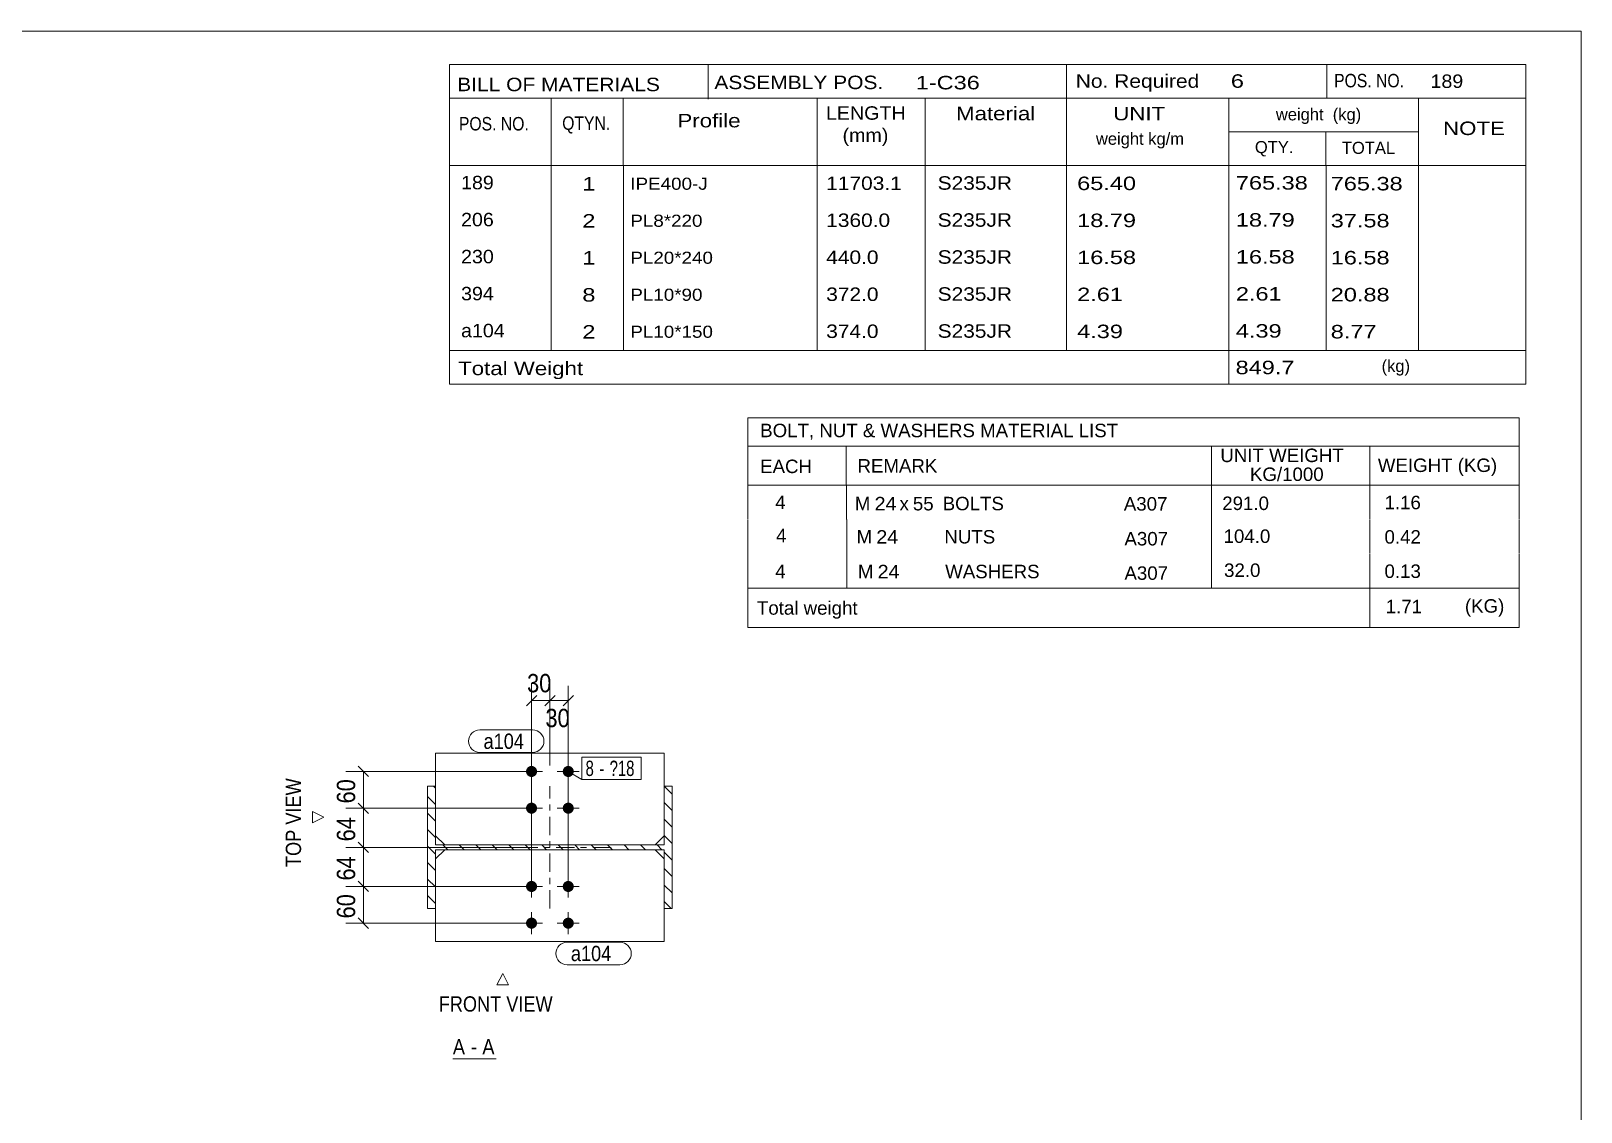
# Model space of a CAD drawing. Header units: millimetres. Extents: x 2 to 579, y 1 to 405.
# Drawn here: x 325.6 to 579, y 228.3 to 405 of the extents above; entities that cross this region are included whole.
import ezdxf

# ---------------------------------------------------------------- set-up
doc = ezdxf.new("R2010")
doc.units = ezdxf.units.MM
for name, pattern in [('XKITLINE00', [0]), ('XKITLINE01', [4, 1, -1, 1, -1]), ('XKITLINE03', [6, 3, -1, 1, -1])]:
    doc.linetypes.add(name, pattern=pattern)
for name, color, linetype, lineweight in [('Bolt', 3, 'Continuous', 0), ('BoltMark', 7, 'Continuous', 0), ('Dimensions', 7, 'Continuous', 0), ('DrawingSheet', 5, 'Continuous', 0), ('OtherObjectType', 7, 'Continuous', 0), ('Part', 2, 'Continuous', 0), ('PartMark', 7, 'Continuous', 0)]:
    doc.layers.add(name, color=color, linetype=linetype, lineweight=lineweight)
doc.styles.add('ARIAL', font='ARIAL.TTF')
doc.styles.add('ARIAL_NARROW', font='ARIALN.TTF')

# ---------------------------------------------------------------- blocks, each defined once
blk = doc.blocks.new('*A1')
at = {"layer": 'Part', "color": 7, "linetype": 'XKITLINE00', "lineweight": 0}
for p, q in [((391.71, 281.22), (391.39, 281.53)), ((430.41, 280.23), (429.11, 281.53)), ((391.71, 278.52), (390.41, 279.82)), ((430.41, 277.54), (429.11, 278.84)), ((391.71, 275.83), (390.41, 277.13)), ((391.71, 273.13), (390.41, 274.43)), ((430.41, 274.85), (429.11, 276.15)), ((391.71, 270.44), (390.41, 271.74)), ((393.71, 271.13), (392.91, 271.93)), ((396.4, 271.13), (395.6, 271.93)), ((399.1, 271.13), (398.3, 271.93)), ((401.79, 271.13), (400.99, 271.93)), ((404.49, 271.13), (403.69, 271.93)), ((407.18, 271.13), (406.38, 271.93)), ((409.87, 271.13), (409.07, 271.93)), ((412.57, 271.13), (411.77, 271.93)), ((415.26, 271.13), (414.46, 271.93)), ((417.96, 271.13), (417.16, 271.93)), ((420.65, 271.13), (419.85, 271.93)), ((423.34, 271.13), (422.54, 271.93)), ((426.04, 271.13), (425.24, 271.93)), ((428.73, 271.13), (427.93, 271.93)), ((430.41, 272.15), (429.11, 273.45)), ((391.71, 267.75), (390.41, 269.05)), ((430.41, 269.46), (429.11, 270.76)), ((391.71, 265.05), (390.41, 266.35)), ((430.41, 266.76), (429.11, 268.06)), ((391.71, 262.36), (390.41, 263.66)), ((430.41, 264.07), (429.11, 265.37)), ((430.25, 261.53), (429.11, 262.68))]:
    blk.add_line(p, q, dxfattribs=at)
blk = doc.blocks.new('*A46')
at = {"layer": 'Bolt'}
for points in [[(406.51, 265.18), (406.51, 265.22), (406.52, 265.27), (406.53, 265.31), (406.54, 265.35), (406.55, 265.4), (406.56, 265.44), (406.58, 265.48), (406.6, 265.52), (406.62, 265.56), (406.64, 265.6), (406.66, 265.63), (406.69, 265.67), (406.71, 265.71), (406.74, 265.74), (406.77, 265.77), (406.8, 265.8), (406.84, 265.83), (406.87, 265.86), (406.91, 265.88), (406.95, 265.91), (406.98, 265.93), (407.02, 265.95), (407.06, 265.97), (407.11, 265.98), (407.15, 266), (407.19, 266.01), (407.23, 266.02), (407.28, 266.02), (407.32, 266.03), (407.36, 266.03), (407.41, 266.03), (407.45, 266.03), (407.5, 266.03), (407.54, 266.02), (407.58, 266.02), (407.63, 266.01), (407.67, 266), (407.71, 265.98), (407.75, 265.97), (407.79, 265.95), (407.83, 265.93), (407.87, 265.91), (407.91, 265.88), (407.95, 265.86), (407.98, 265.83), (408.01, 265.8), (408.05, 265.77), (408.08, 265.74), (408.1, 265.71), (408.13, 265.67), (408.16, 265.63), (408.18, 265.6), (408.2, 265.56), (408.22, 265.52), (408.24, 265.48), (408.26, 265.44), (408.27, 265.4), (408.28, 265.35), (408.29, 265.31), (408.3, 265.27), (408.3, 265.22), (408.31, 265.18), (408.31, 265.13), (408.31, 265.09), (408.3, 265.05), (408.3, 265), (408.29, 264.96), (408.28, 264.92), (408.27, 264.87), (408.26, 264.83), (408.24, 264.79), (408.22, 264.75), (408.2, 264.71), (408.18, 264.67), (408.16, 264.63), (408.13, 264.6), (408.1, 264.56), (408.08, 264.53), (408.05, 264.5), (408.01, 264.47), (407.98, 264.44), (407.95, 264.41), (407.91, 264.39), (407.87, 264.36), (407.83, 264.34), (407.79, 264.32), (407.75, 264.3), (407.71, 264.29), (407.67, 264.27), (407.63, 264.26), (407.58, 264.25), (407.54, 264.24), (407.5, 264.24), (407.45, 264.24), (407.41, 264.23), (407.36, 264.24), (407.32, 264.24), (407.28, 264.24), (407.23, 264.25), (407.19, 264.26), (407.15, 264.27), (407.11, 264.29), (407.06, 264.3), (407.02, 264.32), (406.98, 264.34), (406.95, 264.36), (406.91, 264.39), (406.87, 264.41), (406.84, 264.44), (406.8, 264.47), (406.77, 264.5), (406.74, 264.53), (406.71, 264.56), (406.69, 264.6), (406.66, 264.63), (406.64, 264.67), (406.62, 264.71), (406.6, 264.75), (406.58, 264.79), (406.56, 264.83), (406.55, 264.87), (406.54, 264.92), (406.53, 264.96), (406.52, 265), (406.51, 265.05), (406.51, 265.09), (406.51, 265.13)], [(412.51, 265.18), (412.51, 265.22), (412.52, 265.27), (412.53, 265.31), (412.54, 265.35), (412.55, 265.4), (412.56, 265.44), (412.58, 265.48), (412.6, 265.52), (412.62, 265.56), (412.64, 265.6), (412.66, 265.63), (412.69, 265.67), (412.71, 265.71), (412.74, 265.74), (412.77, 265.77), (412.8, 265.8), (412.84, 265.83), (412.87, 265.86), (412.91, 265.88), (412.95, 265.91), (412.98, 265.93), (413.02, 265.95), (413.06, 265.97), (413.11, 265.98), (413.15, 266), (413.19, 266.01), (413.23, 266.02), (413.28, 266.02), (413.32, 266.03), (413.36, 266.03), (413.41, 266.03), (413.45, 266.03), (413.5, 266.03), (413.54, 266.02), (413.58, 266.02), (413.63, 266.01), (413.67, 266), (413.71, 265.98), (413.75, 265.97), (413.79, 265.95), (413.83, 265.93), (413.87, 265.91), (413.91, 265.88), (413.95, 265.86), (413.98, 265.83), (414.01, 265.8), (414.05, 265.77), (414.08, 265.74), (414.1, 265.71), (414.13, 265.67), (414.16, 265.63), (414.18, 265.6), (414.2, 265.56), (414.22, 265.52), (414.24, 265.48), (414.26, 265.44), (414.27, 265.4), (414.28, 265.35), (414.29, 265.31), (414.3, 265.27), (414.3, 265.22), (414.31, 265.18), (414.31, 265.13), (414.31, 265.09), (414.3, 265.05), (414.3, 265), (414.29, 264.96), (414.28, 264.92), (414.27, 264.87), (414.26, 264.83), (414.24, 264.79), (414.22, 264.75), (414.2, 264.71), (414.18, 264.67), (414.16, 264.63), (414.13, 264.6), (414.1, 264.56), (414.08, 264.53), (414.05, 264.5), (414.01, 264.47), (413.98, 264.44), (413.95, 264.41), (413.91, 264.39), (413.87, 264.36), (413.83, 264.34), (413.79, 264.32), (413.75, 264.3), (413.71, 264.29), (413.67, 264.27), (413.63, 264.26), (413.58, 264.25), (413.54, 264.24), (413.5, 264.24), (413.45, 264.24), (413.41, 264.23), (413.36, 264.24), (413.32, 264.24), (413.28, 264.24), (413.23, 264.25), (413.19, 264.26), (413.15, 264.27), (413.11, 264.29), (413.06, 264.3), (413.02, 264.32), (412.98, 264.34), (412.95, 264.36), (412.91, 264.39), (412.87, 264.41), (412.84, 264.44), (412.8, 264.47), (412.77, 264.5), (412.74, 264.53), (412.71, 264.56), (412.69, 264.6), (412.66, 264.63), (412.64, 264.67), (412.62, 264.71), (412.6, 264.75), (412.58, 264.79), (412.56, 264.83), (412.55, 264.87), (412.54, 264.92), (412.53, 264.96), (412.52, 265), (412.51, 265.05), (412.51, 265.09), (412.51, 265.13)], [(406.51, 259.18), (406.51, 259.22), (406.52, 259.27), (406.53, 259.31), (406.54, 259.35), (406.55, 259.4), (406.56, 259.44), (406.58, 259.48), (406.6, 259.52), (406.62, 259.56), (406.64, 259.6), (406.66, 259.63), (406.69, 259.67), (406.71, 259.71), (406.74, 259.74), (406.77, 259.77), (406.8, 259.8), (406.84, 259.83), (406.87, 259.86), (406.91, 259.88), (406.95, 259.91), (406.98, 259.93), (407.02, 259.95), (407.06, 259.97), (407.11, 259.98), (407.15, 260), (407.19, 260.01), (407.23, 260.02), (407.28, 260.02), (407.32, 260.03), (407.36, 260.03), (407.41, 260.03), (407.45, 260.03), (407.5, 260.03), (407.54, 260.02), (407.58, 260.02), (407.63, 260.01), (407.67, 260), (407.71, 259.98), (407.75, 259.97), (407.79, 259.95), (407.83, 259.93), (407.87, 259.91), (407.91, 259.88), (407.95, 259.86), (407.98, 259.83), (408.01, 259.8), (408.05, 259.77), (408.08, 259.74), (408.1, 259.71), (408.13, 259.67), (408.16, 259.63), (408.18, 259.6), (408.2, 259.56), (408.22, 259.52), (408.24, 259.48), (408.26, 259.44), (408.27, 259.4), (408.28, 259.35), (408.29, 259.31), (408.3, 259.27), (408.3, 259.22), (408.31, 259.18), (408.31, 259.13), (408.31, 259.09), (408.3, 259.05), (408.3, 259), (408.29, 258.96), (408.28, 258.92), (408.27, 258.87), (408.26, 258.83), (408.24, 258.79), (408.22, 258.75), (408.2, 258.71), (408.18, 258.67), (408.16, 258.63), (408.13, 258.6), (408.1, 258.56), (408.08, 258.53), (408.05, 258.5), (408.01, 258.47), (407.98, 258.44), (407.95, 258.41), (407.91, 258.39), (407.87, 258.36), (407.83, 258.34), (407.79, 258.32), (407.75, 258.3), (407.71, 258.29), (407.67, 258.27), (407.63, 258.26), (407.58, 258.25), (407.54, 258.24), (407.5, 258.24), (407.45, 258.24), (407.41, 258.23), (407.36, 258.24), (407.32, 258.24), (407.28, 258.24), (407.23, 258.25), (407.19, 258.26), (407.15, 258.27), (407.11, 258.29), (407.06, 258.3), (407.02, 258.32), (406.98, 258.34), (406.95, 258.36), (406.91, 258.39), (406.87, 258.41), (406.84, 258.44), (406.8, 258.47), (406.77, 258.5), (406.74, 258.53), (406.71, 258.56), (406.69, 258.6), (406.66, 258.63), (406.64, 258.67), (406.62, 258.71), (406.6, 258.75), (406.58, 258.79), (406.56, 258.83), (406.55, 258.87), (406.54, 258.92), (406.53, 258.96), (406.52, 259), (406.51, 259.05), (406.51, 259.09), (406.51, 259.13)], [(412.51, 259.18), (412.51, 259.22), (412.52, 259.27), (412.53, 259.31), (412.54, 259.35), (412.55, 259.4), (412.56, 259.44), (412.58, 259.48), (412.6, 259.52), (412.62, 259.56), (412.64, 259.6), (412.66, 259.63), (412.69, 259.67), (412.71, 259.71), (412.74, 259.74), (412.77, 259.77), (412.8, 259.8), (412.84, 259.83), (412.87, 259.86), (412.91, 259.88), (412.95, 259.91), (412.98, 259.93), (413.02, 259.95), (413.06, 259.97), (413.11, 259.98), (413.15, 260), (413.19, 260.01), (413.23, 260.02), (413.28, 260.02), (413.32, 260.03), (413.36, 260.03), (413.41, 260.03), (413.45, 260.03), (413.5, 260.03), (413.54, 260.02), (413.58, 260.02), (413.63, 260.01), (413.67, 260), (413.71, 259.98), (413.75, 259.97), (413.79, 259.95), (413.83, 259.93), (413.87, 259.91), (413.91, 259.88), (413.95, 259.86), (413.98, 259.83), (414.01, 259.8), (414.05, 259.77), (414.08, 259.74), (414.1, 259.71), (414.13, 259.67), (414.16, 259.63), (414.18, 259.6), (414.2, 259.56), (414.22, 259.52), (414.24, 259.48), (414.26, 259.44), (414.27, 259.4), (414.28, 259.35), (414.29, 259.31), (414.3, 259.27), (414.3, 259.22), (414.31, 259.18), (414.31, 259.13), (414.31, 259.09), (414.3, 259.05), (414.3, 259), (414.29, 258.96), (414.28, 258.92), (414.27, 258.87), (414.26, 258.83), (414.24, 258.79), (414.22, 258.75), (414.2, 258.71), (414.18, 258.67), (414.16, 258.63), (414.13, 258.6), (414.1, 258.56), (414.08, 258.53), (414.05, 258.5), (414.01, 258.47), (413.98, 258.44), (413.95, 258.41), (413.91, 258.39), (413.87, 258.36), (413.83, 258.34), (413.79, 258.32), (413.75, 258.3), (413.71, 258.29), (413.67, 258.27), (413.63, 258.26), (413.58, 258.25), (413.54, 258.24), (413.5, 258.24), (413.45, 258.24), (413.41, 258.23), (413.36, 258.24), (413.32, 258.24), (413.28, 258.24), (413.23, 258.25), (413.19, 258.26), (413.15, 258.27), (413.11, 258.29), (413.06, 258.3), (413.02, 258.32), (412.98, 258.34), (412.95, 258.36), (412.91, 258.39), (412.87, 258.41), (412.84, 258.44), (412.8, 258.47), (412.77, 258.5), (412.74, 258.53), (412.71, 258.56), (412.69, 258.6), (412.66, 258.63), (412.64, 258.67), (412.62, 258.71), (412.6, 258.75), (412.58, 258.79), (412.56, 258.83), (412.55, 258.87), (412.54, 258.92), (412.53, 258.96), (412.52, 259), (412.51, 259.05), (412.51, 259.09), (412.51, 259.13)]]:
    blk.add_hatch(color=3, dxfattribs=at).paths.add_polyline_path(points, flags=17)
at = {"layer": 'Bolt', "color": 3, "linetype": 'XKITLINE00', "lineweight": 0}
for p, q in [((407.41, 263.33), (407.41, 266.93)), ((413.41, 263.33), (413.41, 266.93)), ((409.21, 265.13), (405.61, 265.13)), ((415.21, 265.13), (411.61, 265.13)), ((409.21, 259.13), (405.61, 259.13)), ((407.41, 257.33), (407.41, 260.93)), ((415.21, 259.13), (411.61, 259.13)), ((413.41, 257.33), (413.41, 260.93))]:
    blk.add_line(p, q, dxfattribs=at)
blk = doc.blocks.new('*A47')
at = {"layer": 'Bolt'}
for points in [[(408.31, 283.89), (408.3, 283.85), (408.3, 283.8), (408.29, 283.76), (408.28, 283.72), (408.27, 283.67), (408.26, 283.63), (408.24, 283.59), (408.22, 283.55), (408.2, 283.51), (408.18, 283.47), (408.16, 283.43), (408.13, 283.4), (408.1, 283.36), (408.08, 283.33), (408.05, 283.3), (408.01, 283.27), (407.98, 283.24), (407.95, 283.21), (407.91, 283.19), (407.87, 283.16), (407.83, 283.14), (407.79, 283.12), (407.75, 283.1), (407.71, 283.09), (407.67, 283.07), (407.63, 283.06), (407.58, 283.05), (407.54, 283.04), (407.5, 283.04), (407.45, 283.04), (407.41, 283.03), (407.36, 283.04), (407.32, 283.04), (407.28, 283.04), (407.23, 283.05), (407.19, 283.06), (407.15, 283.07), (407.11, 283.09), (407.06, 283.1), (407.02, 283.12), (406.98, 283.14), (406.95, 283.16), (406.91, 283.19), (406.87, 283.21), (406.84, 283.24), (406.8, 283.27), (406.77, 283.3), (406.74, 283.33), (406.71, 283.36), (406.69, 283.4), (406.66, 283.43), (406.64, 283.47), (406.62, 283.51), (406.6, 283.55), (406.58, 283.59), (406.56, 283.63), (406.55, 283.67), (406.54, 283.72), (406.53, 283.76), (406.52, 283.8), (406.51, 283.85), (406.51, 283.89), (406.51, 283.93), (406.51, 283.98), (406.51, 284.02), (406.52, 284.07), (406.53, 284.11), (406.54, 284.15), (406.55, 284.2), (406.56, 284.24), (406.58, 284.28), (406.6, 284.32), (406.62, 284.36), (406.64, 284.4), (406.66, 284.43), (406.69, 284.47), (406.71, 284.51), (406.74, 284.54), (406.77, 284.57), (406.8, 284.6), (406.84, 284.63), (406.87, 284.66), (406.91, 284.68), (406.95, 284.71), (406.98, 284.73), (407.02, 284.75), (407.06, 284.77), (407.11, 284.78), (407.15, 284.8), (407.19, 284.81), (407.23, 284.82), (407.28, 284.82), (407.32, 284.83), (407.36, 284.83), (407.41, 284.83), (407.45, 284.83), (407.5, 284.83), (407.54, 284.82), (407.58, 284.82), (407.63, 284.81), (407.67, 284.8), (407.71, 284.78), (407.75, 284.77), (407.79, 284.75), (407.83, 284.73), (407.87, 284.71), (407.91, 284.68), (407.95, 284.66), (407.98, 284.63), (408.01, 284.6), (408.05, 284.57), (408.08, 284.54), (408.1, 284.51), (408.13, 284.47), (408.16, 284.43), (408.18, 284.4), (408.2, 284.36), (408.22, 284.32), (408.24, 284.28), (408.26, 284.24), (408.27, 284.2), (408.28, 284.15), (408.29, 284.11), (408.3, 284.07), (408.3, 284.02), (408.31, 283.98), (408.31, 283.93)], [(414.31, 283.89), (414.3, 283.85), (414.3, 283.8), (414.29, 283.76), (414.28, 283.72), (414.27, 283.67), (414.26, 283.63), (414.24, 283.59), (414.22, 283.55), (414.2, 283.51), (414.18, 283.47), (414.16, 283.43), (414.13, 283.4), (414.1, 283.36), (414.08, 283.33), (414.05, 283.3), (414.01, 283.27), (413.98, 283.24), (413.95, 283.21), (413.91, 283.19), (413.87, 283.16), (413.83, 283.14), (413.79, 283.12), (413.75, 283.1), (413.71, 283.09), (413.67, 283.07), (413.63, 283.06), (413.58, 283.05), (413.54, 283.04), (413.5, 283.04), (413.45, 283.04), (413.41, 283.03), (413.36, 283.04), (413.32, 283.04), (413.28, 283.04), (413.23, 283.05), (413.19, 283.06), (413.15, 283.07), (413.11, 283.09), (413.06, 283.1), (413.02, 283.12), (412.98, 283.14), (412.95, 283.16), (412.91, 283.19), (412.87, 283.21), (412.84, 283.24), (412.8, 283.27), (412.77, 283.3), (412.74, 283.33), (412.71, 283.36), (412.69, 283.4), (412.66, 283.43), (412.64, 283.47), (412.62, 283.51), (412.6, 283.55), (412.58, 283.59), (412.56, 283.63), (412.55, 283.67), (412.54, 283.72), (412.53, 283.76), (412.52, 283.8), (412.51, 283.85), (412.51, 283.89), (412.51, 283.93), (412.51, 283.98), (412.51, 284.02), (412.52, 284.07), (412.53, 284.11), (412.54, 284.15), (412.55, 284.2), (412.56, 284.24), (412.58, 284.28), (412.6, 284.32), (412.62, 284.36), (412.64, 284.4), (412.66, 284.43), (412.69, 284.47), (412.71, 284.51), (412.74, 284.54), (412.77, 284.57), (412.8, 284.6), (412.84, 284.63), (412.87, 284.66), (412.91, 284.68), (412.95, 284.71), (412.98, 284.73), (413.02, 284.75), (413.06, 284.77), (413.11, 284.78), (413.15, 284.8), (413.19, 284.81), (413.23, 284.82), (413.28, 284.82), (413.32, 284.83), (413.36, 284.83), (413.41, 284.83), (413.45, 284.83), (413.5, 284.83), (413.54, 284.82), (413.58, 284.82), (413.63, 284.81), (413.67, 284.8), (413.71, 284.78), (413.75, 284.77), (413.79, 284.75), (413.83, 284.73), (413.87, 284.71), (413.91, 284.68), (413.95, 284.66), (413.98, 284.63), (414.01, 284.6), (414.05, 284.57), (414.08, 284.54), (414.1, 284.51), (414.13, 284.47), (414.16, 284.43), (414.18, 284.4), (414.2, 284.36), (414.22, 284.32), (414.24, 284.28), (414.26, 284.24), (414.27, 284.2), (414.28, 284.15), (414.29, 284.11), (414.3, 284.07), (414.3, 284.02), (414.31, 283.98), (414.31, 283.93)], [(408.31, 277.89), (408.3, 277.85), (408.3, 277.8), (408.29, 277.76), (408.28, 277.72), (408.27, 277.67), (408.26, 277.63), (408.24, 277.59), (408.22, 277.55), (408.2, 277.51), (408.18, 277.47), (408.16, 277.43), (408.13, 277.4), (408.1, 277.36), (408.08, 277.33), (408.05, 277.3), (408.01, 277.27), (407.98, 277.24), (407.95, 277.21), (407.91, 277.19), (407.87, 277.16), (407.83, 277.14), (407.79, 277.12), (407.75, 277.1), (407.71, 277.09), (407.67, 277.07), (407.63, 277.06), (407.58, 277.05), (407.54, 277.04), (407.5, 277.04), (407.45, 277.04), (407.41, 277.03), (407.36, 277.04), (407.32, 277.04), (407.28, 277.04), (407.23, 277.05), (407.19, 277.06), (407.15, 277.07), (407.11, 277.09), (407.06, 277.1), (407.02, 277.12), (406.98, 277.14), (406.95, 277.16), (406.91, 277.19), (406.87, 277.21), (406.84, 277.24), (406.8, 277.27), (406.77, 277.3), (406.74, 277.33), (406.71, 277.36), (406.69, 277.4), (406.66, 277.43), (406.64, 277.47), (406.62, 277.51), (406.6, 277.55), (406.58, 277.59), (406.56, 277.63), (406.55, 277.67), (406.54, 277.72), (406.53, 277.76), (406.52, 277.8), (406.51, 277.85), (406.51, 277.89), (406.51, 277.93), (406.51, 277.98), (406.51, 278.02), (406.52, 278.07), (406.53, 278.11), (406.54, 278.15), (406.55, 278.2), (406.56, 278.24), (406.58, 278.28), (406.6, 278.32), (406.62, 278.36), (406.64, 278.4), (406.66, 278.43), (406.69, 278.47), (406.71, 278.51), (406.74, 278.54), (406.77, 278.57), (406.8, 278.6), (406.84, 278.63), (406.87, 278.66), (406.91, 278.68), (406.95, 278.71), (406.98, 278.73), (407.02, 278.75), (407.06, 278.77), (407.11, 278.78), (407.15, 278.8), (407.19, 278.81), (407.23, 278.82), (407.28, 278.82), (407.32, 278.83), (407.36, 278.83), (407.41, 278.83), (407.45, 278.83), (407.5, 278.83), (407.54, 278.82), (407.58, 278.82), (407.63, 278.81), (407.67, 278.8), (407.71, 278.78), (407.75, 278.77), (407.79, 278.75), (407.83, 278.73), (407.87, 278.71), (407.91, 278.68), (407.95, 278.66), (407.98, 278.63), (408.01, 278.6), (408.05, 278.57), (408.08, 278.54), (408.1, 278.51), (408.13, 278.47), (408.16, 278.43), (408.18, 278.4), (408.2, 278.36), (408.22, 278.32), (408.24, 278.28), (408.26, 278.24), (408.27, 278.2), (408.28, 278.15), (408.29, 278.11), (408.3, 278.07), (408.3, 278.02), (408.31, 277.98), (408.31, 277.93)], [(414.31, 277.89), (414.3, 277.85), (414.3, 277.8), (414.29, 277.76), (414.28, 277.72), (414.27, 277.67), (414.26, 277.63), (414.24, 277.59), (414.22, 277.55), (414.2, 277.51), (414.18, 277.47), (414.16, 277.43), (414.13, 277.4), (414.1, 277.36), (414.08, 277.33), (414.05, 277.3), (414.01, 277.27), (413.98, 277.24), (413.95, 277.21), (413.91, 277.19), (413.87, 277.16), (413.83, 277.14), (413.79, 277.12), (413.75, 277.1), (413.71, 277.09), (413.67, 277.07), (413.63, 277.06), (413.58, 277.05), (413.54, 277.04), (413.5, 277.04), (413.45, 277.04), (413.41, 277.03), (413.36, 277.04), (413.32, 277.04), (413.28, 277.04), (413.23, 277.05), (413.19, 277.06), (413.15, 277.07), (413.11, 277.09), (413.06, 277.1), (413.02, 277.12), (412.98, 277.14), (412.95, 277.16), (412.91, 277.19), (412.87, 277.21), (412.84, 277.24), (412.8, 277.27), (412.77, 277.3), (412.74, 277.33), (412.71, 277.36), (412.69, 277.4), (412.66, 277.43), (412.64, 277.47), (412.62, 277.51), (412.6, 277.55), (412.58, 277.59), (412.56, 277.63), (412.55, 277.67), (412.54, 277.72), (412.53, 277.76), (412.52, 277.8), (412.51, 277.85), (412.51, 277.89), (412.51, 277.93), (412.51, 277.98), (412.51, 278.02), (412.52, 278.07), (412.53, 278.11), (412.54, 278.15), (412.55, 278.2), (412.56, 278.24), (412.58, 278.28), (412.6, 278.32), (412.62, 278.36), (412.64, 278.4), (412.66, 278.43), (412.69, 278.47), (412.71, 278.51), (412.74, 278.54), (412.77, 278.57), (412.8, 278.6), (412.84, 278.63), (412.87, 278.66), (412.91, 278.68), (412.95, 278.71), (412.98, 278.73), (413.02, 278.75), (413.06, 278.77), (413.11, 278.78), (413.15, 278.8), (413.19, 278.81), (413.23, 278.82), (413.28, 278.82), (413.32, 278.83), (413.36, 278.83), (413.41, 278.83), (413.45, 278.83), (413.5, 278.83), (413.54, 278.82), (413.58, 278.82), (413.63, 278.81), (413.67, 278.8), (413.71, 278.78), (413.75, 278.77), (413.79, 278.75), (413.83, 278.73), (413.87, 278.71), (413.91, 278.68), (413.95, 278.66), (413.98, 278.63), (414.01, 278.6), (414.05, 278.57), (414.08, 278.54), (414.1, 278.51), (414.13, 278.47), (414.16, 278.43), (414.18, 278.4), (414.2, 278.36), (414.22, 278.32), (414.24, 278.28), (414.26, 278.24), (414.27, 278.2), (414.28, 278.15), (414.29, 278.11), (414.3, 278.07), (414.3, 278.02), (414.31, 277.98), (414.31, 277.93)]]:
    blk.add_hatch(color=3, dxfattribs=at).paths.add_polyline_path(points, flags=17)
at = {"layer": 'Bolt', "color": 3, "linetype": 'XKITLINE00', "lineweight": 0}
for p, q in [((405.61, 283.93), (409.21, 283.93)), ((407.41, 285.73), (407.41, 282.13)), ((411.61, 283.93), (415.21, 283.93)), ((413.41, 285.73), (413.41, 282.13)), ((407.41, 279.73), (407.41, 276.13)), ((413.41, 279.73), (413.41, 276.13)), ((405.61, 277.93), (409.21, 277.93)), ((411.61, 277.93), (415.21, 277.93))]:
    blk.add_line(p, q, dxfattribs=at)
blk = doc.blocks.new('*A48')
at = {"layer": 'Part', "color": 2, "linetype": 'XKITLINE00', "lineweight": 0}
for p, q in [((390.41, 261.53), (390.41, 281.53)), ((390.41, 281.53), (391.71, 281.53)), ((391.71, 281.53), (391.71, 271.93)), ((429.11, 281.53), (430.41, 281.53)), ((429.11, 271.93), (429.11, 281.53)), ((430.41, 281.53), (430.41, 261.53)), ((391.71, 271.93), (429.11, 271.93)), ((429.11, 271.13), (391.71, 271.13)), ((391.71, 271.13), (391.71, 261.53)), ((429.11, 261.53), (429.11, 271.13)), ((391.71, 261.53), (390.41, 261.53)), ((430.41, 261.53), (429.11, 261.53))]:
    blk.add_line(p, q, dxfattribs=at)
at = {"layer": 'Part', "color": 7, "linetype": 'XKITLINE03', "lineweight": 0}
for p, q in [((410.41, 261.53), (410.41, 281.53)), ((420.41, 271.53), (400.41, 271.53))]:
    blk.add_line(p, q, dxfattribs=at)
blk = doc.blocks.new('*A49')
at = {"layer": 'Part', "color": 2, "linetype": 'XKITLINE00', "lineweight": 0}
for p, q in [((393.21, 271.13), (391.71, 269.63)), ((429.11, 269.63), (427.61, 271.13)), ((391.71, 256.13), (391.71, 261.53)), ((429.11, 256.13), (429.11, 261.53)), ((391.71, 256.13), (429.11, 256.13))]:
    blk.add_line(p, q, dxfattribs=at)
at = {"layer": 'Part', "color": 7, "linetype": 'XKITLINE01', "lineweight": 0}
for p, q in [((391.71, 261.53), (391.71, 269.63)), ((427.61, 271.13), (393.21, 271.13)), ((429.11, 261.53), (429.11, 269.63))]:
    blk.add_line(p, q, dxfattribs=at)
blk = doc.blocks.new('*A50')
at = {"layer": 'Part', "color": 2, "linetype": 'XKITLINE00', "lineweight": 0}
for p, q in [((391.71, 286.93), (391.71, 281.53)), ((391.71, 286.93), (429.11, 286.93)), ((429.11, 286.93), (429.11, 281.53)), ((391.71, 273.43), (393.21, 271.93)), ((429.11, 273.43), (427.61, 271.93))]:
    blk.add_line(p, q, dxfattribs=at)
at = {"layer": 'Part', "color": 7, "linetype": 'XKITLINE01', "lineweight": 0}
for p, q in [((391.71, 281.53), (391.71, 273.43)), ((429.11, 281.53), (429.11, 273.43)), ((393.21, 271.93), (427.61, 271.93))]:
    blk.add_line(p, q, dxfattribs=at)
blk = doc.blocks.new('*A65')
at = {"layer": 'DrawingSheet', "color": 5, "linetype": 'XKITLINE00', "lineweight": 0}
for p, q in [((579, 405), (5, 405)), ((579, 5), (579, 405))]:
    blk.add_line(p, q, dxfattribs=at)
blk = doc.blocks.new('*A66')
at = {"layer": 'OtherObjectType', "color": 7, "linetype": 'XKITLINE00', "lineweight": 0}
for p, q in [((442.76, 341.75), (442.75, 330.75)), ((442.76, 341.75), (568.88, 341.75)), ((568.88, 341.75), (568.88, 330.75)), ((442.75, 337.1), (568.88, 337.1)), ((458.87, 337.11), (458.87, 330.75)), ((518.57, 337.11), (518.57, 330.75)), ((544.47, 337.09), (544.47, 330.75)), ((442.76, 330.72), (442.76, 325.22)), ((442.77, 330.75), (568.88, 330.75)), ((458.92, 330.75), (458.92, 325.13)), ((518.57, 330.75), (518.57, 325.13)), ((544.5, 330.75), (544.5, 325.25)), ((568.88, 330.75), (568.88, 325.25)), ((442.79, 325.13), (442.79, 319.52)), ((458.95, 325.13), (458.95, 319.51)), ((518.57, 325.13), (518.57, 319.51)), ((544.5, 325.13), (544.5, 319.63)), ((568.88, 325.13), (568.88, 319.63)), ((442.79, 319.5), (442.79, 313.93)), ((458.95, 319.51), (458.95, 313.89)), ((518.57, 319.51), (518.57, 313.89)), ((544.5, 319.51), (544.5, 313.9)), ((568.88, 319.51), (568.88, 313.9)), ((568.88, 313.9), (442.75, 313.93)), ((442.78, 313.89), (442.78, 307.49)), ((442.85, 313.89), (568.87, 313.89)), ((544.5, 313.86), (544.5, 307.44)), ((568.87, 313.86), (568.87, 307.45)), ((442.77, 307.45), (568.87, 307.45))]:
    blk.add_line(p, q, dxfattribs=at)
at = {"layer": 'OtherObjectType', "color": 7, "style": 'ARIAL_NARROW'}
for s, width, p in [('BOLT, NUT & WASHERS MATERIAL LIST', 1.211571, (444.79, 338.59)), ('EACH', 1.211571, (444.78, 332.72)), ('REMARK', 1.211571, (460.7, 332.81)), ('UNIT WEIGHT', 1.211571, (520.03, 334.52)), ('WEIGHT (KG)', 1.211571, (545.78, 332.9)), (' KG/1000', 1.211571, (524.02, 331.43)), ('4', 1.211571, (447.26, 326.85)), ('M', 1.211571, (460.26, 326.65)), ('24', 1.275, (463.5, 326.63)), ('x', 1.211571, (467.58, 326.63)), ('55', 1.211571, (469.76, 326.62)), ('BOLTS', 1.211571, (474.63, 326.64)), ('A307', 1.211571, (504.25, 326.59)), ('291.0', 1.211571, (520.34, 326.68)), ('1.16', 1.211571, (546.87, 326.81)), ('4', 1.211571, (447.4, 321.41)), ('M', 1.211571, (460.54, 321.21)), ('24', 1.275, (463.78, 321.19)), ('NUTS', 1.211571, (474.91, 321.21)), ('A307', 1.211571, (504.35, 320.89)), ('104.0', 1.211571, (520.56, 321.3)), ('0.42', 1.211571, (546.87, 321.19)), ('4', 1.211571, (447.24, 315.54)), ('M', 1.211571, (460.76, 315.54)), ('24', 1.275, (464, 315.52)), ('WASHERS', 1.211571, (475.04, 315.53)), ('A307', 1.211571, (504.35, 315.27)), ('32.0', 1.211571, (520.64, 315.74)), ('0.13', 1.211571, (546.87, 315.58)), ('Total weight', 1.211571, (444.26, 309.57)), ('1.71', 1.211571, (547.07, 309.8)), ('(KG)', 1.211571, (560.02, 309.9))]:
    blk.add_text(s, height=2.2, dxfattribs=dict(at, width=width)).set_placement(p)
blk = doc.blocks.new('*A71')
at = {"layer": 'OtherObjectType', "color": 7, "linetype": 'XKITLINE00', "lineweight": 0}
for p, q in [((393.98, 399.5), (569.98, 399.5)), ((393.98, 399.5), (393.98, 388.5)), ((436.26, 399.42), (436.26, 393.87)), ((494.85, 394), (494.85, 399.5)), ((537.43, 393.96), (537.43, 399.42)), ((569.98, 394), (569.98, 399.5)), ((393.98, 394), (569.98, 394)), ((410.64, 394), (410.64, 383)), ((422.4, 393.98), (422.4, 383.03)), ((454.12, 393.99), (454.13, 383)), ((471.78, 393.98), (471.78, 383)), ((494.85, 393.98), (494.85, 383)), ((521.43, 394), (521.43, 383)), ((552.42, 394), (552.42, 383)), ((569.98, 394), (569.98, 388.5)), ((393.98, 388.5), (393.98, 383)), ((521.45, 388.52), (552.45, 388.52)), ((537.28, 388.52), (537.28, 383)), ((569.98, 388.5), (569.98, 383)), ((393.98, 383), (569.98, 383)), ((393.98, 383), (393.98, 376.95)), ((410.63, 383), (410.63, 376.95)), ((422.44, 382.99), (422.44, 376.95)), ((454.12, 383), (454.11, 376.95)), ((471.79, 383), (471.79, 376.95)), ((494.87, 383), (494.87, 376.95)), ((521.44, 383), (521.44, 376.95)), ((537.33, 382.95), (537.33, 376.95)), ((552.43, 383), (552.43, 376.95)), ((569.98, 383), (569.98, 376.95)), ((393.98, 376.95), (393.98, 370.9)), ((410.63, 376.95), (410.63, 370.9)), ((422.44, 376.94), (422.44, 370.9)), ((454.12, 376.95), (454.11, 370.9)), ((471.79, 376.95), (471.79, 370.9)), ((494.87, 376.95), (494.87, 370.9)), ((521.44, 376.95), (521.44, 370.9)), ((537.33, 376.9), (537.33, 370.9)), ((552.43, 376.95), (552.43, 370.9)), ((569.98, 376.95), (569.98, 370.9)), ((393.98, 370.9), (393.98, 364.85)), ((410.63, 370.9), (410.63, 364.85)), ((422.44, 370.89), (422.44, 364.85)), ((454.12, 370.9), (454.11, 364.85)), ((471.79, 370.9), (471.79, 364.85)), ((494.87, 370.9), (494.87, 364.85)), ((521.44, 370.9), (521.44, 364.85)), ((537.33, 370.85), (537.33, 364.85)), ((552.43, 370.9), (552.43, 364.85)), ((569.98, 370.9), (569.98, 364.85)), ((393.98, 364.85), (393.98, 358.8)), ((410.63, 364.85), (410.63, 358.8)), ((422.44, 364.84), (422.44, 358.8)), ((454.12, 364.85), (454.11, 358.8)), ((471.79, 364.85), (471.79, 358.8)), ((494.87, 364.85), (494.87, 358.8)), ((521.44, 364.85), (521.44, 358.8)), ((537.33, 364.8), (537.33, 358.8)), ((552.43, 364.85), (552.43, 358.8)), ((569.98, 364.85), (569.98, 358.8)), ((393.98, 358.8), (393.98, 352.75)), ((410.63, 358.8), (410.63, 352.75)), ((422.44, 358.79), (422.44, 352.75)), ((454.12, 358.8), (454.11, 352.75)), ((471.79, 358.8), (471.79, 352.75)), ((494.87, 358.8), (494.87, 352.75)), ((521.44, 358.8), (521.44, 352.75)), ((537.33, 358.75), (537.33, 352.75)), ((552.43, 358.8), (552.43, 352.75)), ((569.98, 358.8), (569.98, 352.75)), ((393.98, 352.75), (569.98, 352.75)), ((393.98, 352.75), (393.98, 347.25)), ((521.44, 352.75), (521.44, 347.25)), ((569.98, 352.75), (569.98, 347.25)), ((393.98, 347.25), (569.98, 347.25))]:
    blk.add_line(p, q, dxfattribs=at)
at = {"layer": 'OtherObjectType', "color": 7, "style": 'ARIAL_NARROW'}
for s, height, width, p in [('No. Required', 2.2, 1.36, (496.39, 395.72)), ('6', 2.2, 1.525501, (521.75, 395.72)), ('POS. NO.', 2.2, 1.02, (538.63, 395.79)), ('189', 2.2, 1.270501, (554.4, 395.69)), ('BILL OF MATERIALS', 2.2, 1.36, (395.25, 395.16)), ('ASSEMBLY POS.', 2.2, 1.36, (437.3, 395.5)), ('1-C36', 2.2, 1.525501, (470.23, 395.46)), ('POS. NO.', 2.2, 1.02, (395.53, 388.74)), ('QTYN.', 2.2, 1.02, (412.42, 388.84)), ('Profile', 2.2, 1.445, (431.26, 389.25)), ('LENGTH', 2.2, 1.275, (455.54, 390.49)), ('Material', 2.2, 1.445, (476.81, 390.41)), ('UNIT', 2.2, 1.445, (502.52, 390.4)), ('weight  (kg)', 1.98, 1.19, (529.11, 390.39)), ('(mm)', 2.2, 1.275, (458.26, 386.86)), ('weight kg/m', 1.98, 1.19, (499.69, 386.4)), ('NOTE', 2.2, 1.445, (556.44, 387.99)), ('QTY.', 1.98, 1.19, (525.68, 385.03)), ('TOTAL', 1.98, 1.19, (539.9, 384.91)), ('189', 2.2, 1.270501, (395.89, 379.12)), ('1', 2.2, 1.525501, (415.71, 378.91)), ('IPE400-J', 1.98, 1.355501, (423.56, 379.04)), ('11703.1', 2.2, 1.355501, (455.59, 379.01)), ('S235JR', 2.2, 1.355501, (473.81, 379.05)), ('65.40', 2.2, 1.525501, (496.62, 378.99)), ('765.38', 2.2, 1.525501, (522.57, 379.07)), ('765.38', 2.2, 1.525501, (538.08, 378.94)), ('206', 2.2, 1.270501, (395.89, 373.07)), ('2', 2.2, 1.525501, (415.71, 372.86)), ('1360.0', 2.2, 1.355501, (455.59, 372.96)), ('S235JR', 2.2, 1.355501, (473.81, 373)), ('18.79', 2.2, 1.525501, (496.62, 372.94)), ('18.79', 2.2, 1.525501, (522.57, 373.02)), ('37.58', 2.2, 1.525501, (538.08, 372.89)), ('PL8*220', 1.98, 1.355501, (423.56, 372.99)), ('230', 2.2, 1.270501, (395.89, 367.02)), ('1', 2.2, 1.525501, (415.71, 366.81)), ('PL20*240', 1.98, 1.355501, (423.56, 366.94)), ('440.0', 2.2, 1.355501, (455.59, 366.91)), ('S235JR', 2.2, 1.355501, (473.81, 366.95)), ('16.58', 2.2, 1.525501, (496.62, 366.89)), ('16.58', 2.2, 1.525501, (522.57, 366.97)), ('16.58', 2.2, 1.525501, (538.08, 366.84)), ('394', 2.2, 1.270501, (395.89, 360.97)), ('8', 2.2, 1.525501, (415.71, 360.76)), ('PL10*90', 1.98, 1.355501, (423.56, 360.89)), ('372.0', 2.2, 1.355501, (455.59, 360.86)), ('S235JR', 2.2, 1.355501, (473.81, 360.9)), ('2.61', 2.2, 1.525501, (496.62, 360.84)), ('2.61', 2.2, 1.525501, (522.57, 360.92)), ('20.88', 2.2, 1.525501, (538.08, 360.79)), ('a104', 2.2, 1.270501, (395.89, 354.92)), ('2', 2.2, 1.525501, (415.71, 354.71)), ('PL10*150', 1.98, 1.355501, (423.56, 354.84)), ('374.0', 2.2, 1.355501, (455.59, 354.81)), ('S235JR', 2.2, 1.355501, (473.81, 354.85)), ('4.39', 2.2, 1.525501, (496.62, 354.79)), ('4.39', 2.2, 1.525501, (522.57, 354.87)), ('8.77', 2.2, 1.525501, (538.08, 354.74)), ('Total Weight', 2.2, 1.445, (395.4, 348.74)), ('849.7', 2.2, 1.525501, (522.52, 348.89)), ('(kg)', 1.98, 1.19, (546.4, 349.26))]:
    blk.add_text(s, height=height, dxfattribs=dict(at, width=width)).set_placement(p)
blk = doc.blocks.new('*A134')
at = {"layer": 'Dimensions', "color": 7, "linetype": 'XKITLINE00', "lineweight": 0}
for p, q in [((406.41, 265.13), (377.07, 265.13)), ((379.08, 265.98), (380.77, 264.29)), ((379.92, 259.13), (379.92, 265.13)), ((406.41, 259.13), (377.07, 259.13)), ((379.08, 259.98), (380.77, 258.29))]:
    blk.add_line(p, q, dxfattribs=at)
at = {"layer": 'Dimensions', "color": 3}
for p in [(379.92, 265.13), (379.92, 259.13)]:
    blk.add_point(p, dxfattribs=at)
at = {"layer": 'Dimensions', "color": 3, "style": 'ARIAL', "width": 0.85}
blk.add_text('60', height=3, rotation=90.0002, dxfattribs=at).set_placement((378.57, 259.91))
blk = doc.blocks.new('*A135')
at = {"layer": 'Dimensions', "color": 7, "linetype": 'XKITLINE00', "lineweight": 0}
for p, q in [((406.41, 271.53), (377.07, 271.53)), ((379.08, 272.38), (380.77, 270.69)), ((379.92, 265.13), (379.92, 271.53)), ((406.41, 265.13), (377.07, 265.13)), ((379.08, 265.98), (380.77, 264.29))]:
    blk.add_line(p, q, dxfattribs=at)
at = {"layer": 'Dimensions', "color": 3}
for p in [(379.92, 271.53), (379.92, 265.13)]:
    blk.add_point(p, dxfattribs=at)
at = {"layer": 'Dimensions', "color": 3, "style": 'ARIAL', "width": 0.85}
blk.add_text('64', height=3, rotation=90.0002, dxfattribs=at).set_placement((378.57, 266.11))
blk = doc.blocks.new('*A136')
at = {"layer": 'Dimensions', "color": 7, "linetype": 'XKITLINE00', "lineweight": 0}
for p, q in [((379.08, 278.78), (380.77, 277.09)), ((406.41, 277.93), (377.07, 277.93)), ((379.92, 271.53), (379.92, 277.93)), ((406.41, 271.53), (377.07, 271.53)), ((379.08, 272.38), (380.77, 270.69))]:
    blk.add_line(p, q, dxfattribs=at)
at = {"layer": 'Dimensions', "color": 3}
for p in [(379.92, 277.93), (379.92, 271.53)]:
    blk.add_point(p, dxfattribs=at)
at = {"layer": 'Dimensions', "color": 3, "style": 'ARIAL', "width": 0.85}
blk.add_text('64', height=3, rotation=90.0002, dxfattribs=at).set_placement((378.57, 272.51))
blk = doc.blocks.new('*A137')
at = {"layer": 'Dimensions', "color": 7, "linetype": 'XKITLINE00', "lineweight": 0}
for p, q in [((406.41, 283.93), (377.07, 283.93)), ((379.08, 284.78), (380.77, 283.09)), ((379.92, 277.93), (379.92, 283.93)), ((379.08, 278.78), (380.77, 277.09)), ((406.41, 277.93), (377.07, 277.93))]:
    blk.add_line(p, q, dxfattribs=at)
at = {"layer": 'Dimensions', "color": 3}
for p in [(379.92, 283.93), (379.92, 277.93)]:
    blk.add_point(p, dxfattribs=at)
at = {"layer": 'Dimensions', "color": 3, "style": 'ARIAL', "width": 0.85}
blk.add_text('60', height=3, rotation=90.0002, dxfattribs=at).set_placement((378.57, 278.71))
blk = doc.blocks.new('*A138')
at = {"layer": 'Dimensions', "color": 7, "linetype": 'XKITLINE00', "lineweight": 0}
for p, q in [((407.41, 266.13), (407.41, 298.38)), ((410.41, 284.93), (410.41, 298.38)), ((408.26, 296.38), (406.56, 294.69)), ((407.41, 295.53), (410.41, 295.53)), ((411.26, 296.38), (409.56, 294.69))]:
    blk.add_line(p, q, dxfattribs=at)
at = {"layer": 'Dimensions', "color": 3}
for p in [(407.41, 295.53), (410.41, 295.53)]:
    blk.add_point(p, dxfattribs=at)
at = {"layer": 'Dimensions', "color": 3, "style": 'ARIAL', "width": 0.85}
blk.add_text('30', height=3, dxfattribs=at).set_placement((406.68, 296.88))
blk = doc.blocks.new('*A139')
at = {"layer": 'Dimensions', "color": 7, "linetype": 'XKITLINE00', "lineweight": 0}
for p, q in [((410.41, 284.93), (410.41, 297.93)), ((413.41, 266.13), (413.41, 297.93)), ((411.26, 296.38), (409.56, 294.69)), ((410.41, 295.53), (413.41, 295.53)), ((414.26, 296.38), (412.56, 294.69))]:
    blk.add_line(p, q, dxfattribs=at)
at = {"layer": 'Dimensions', "color": 3}
for p in [(410.41, 295.53), (413.41, 295.53)]:
    blk.add_point(p, dxfattribs=at)
at = {"layer": 'Dimensions', "color": 3, "style": 'ARIAL', "width": 0.85}
blk.add_text('30', height=3, dxfattribs=at).set_placement((409.68, 291.18))
blk = doc.blocks.new('*A140')
at = {"layer": 'BoltMark', "color": 7, "linetype": 'XKITLINE00', "lineweight": 0}
for p, q in [((413.41, 283.93), (415.64, 282.6)), ((415.64, 286.3), (425.33, 286.3)), ((415.64, 282.6), (415.64, 286.3)), ((425.33, 282.6), (425.33, 286.3)), ((415.64, 282.6), (425.33, 282.6))]:
    blk.add_line(p, q, dxfattribs=at)
at = {"layer": 'BoltMark', "color": 3, "style": 'ARIAL_NARROW', "width": 0.85}
for s, p in [('8', (416.24, 283.2)), ('-', (418.51, 283.2)), ('?18', (420.17, 283.2))]:
    blk.add_text(s, height=2.5, dxfattribs=at).set_placement(p)
blk = doc.blocks.new('*A141')
at = {"layer": 'PartMark', "color": 7, "linetype": 'XKITLINE00', "lineweight": 0}
for p, q in [((398.96, 290.73), (407.58, 290.73)), ((398.96, 287.03), (407.58, 287.03))]:
    blk.add_line(p, q, dxfattribs=at)
for centre, start, end in [((398.96, 288.88), 90, 270), ((407.58, 288.88), 270, 90)]:
    blk.add_arc(centre, 1.85, start, end, dxfattribs=at)
at = {"layer": 'PartMark', "color": 3, "style": 'ARIAL', "width": 0.85}
blk.add_text('a104', height=2.5, dxfattribs=at).set_placement((399.56, 287.63))
blk = doc.blocks.new('*A142')
at = {"layer": 'PartMark', "color": 7, "linetype": 'XKITLINE00', "lineweight": 0}
for p, q in [((413.24, 256.03), (421.86, 256.03)), ((413.24, 252.33), (421.86, 252.33))]:
    blk.add_line(p, q, dxfattribs=at)
for centre, start, end in [((413.24, 254.18), 90, 270), ((421.86, 254.18), 270, 90)]:
    blk.add_arc(centre, 1.85, start, end, dxfattribs=at)
at = {"layer": 'PartMark', "color": 3, "style": 'ARIAL', "width": 0.85}
blk.add_text('a104', height=2.5, dxfattribs=at).set_placement((413.84, 252.93))
blk = doc.blocks.new('*A143')
at = {"layer": 'OtherObjectType', "color": 7, "linetype": 'XKITLINE00', "lineweight": 0}
for p, q in [((371.6, 275.52), (371.6, 277.4)), ((371.6, 277.4), (373.47, 276.46)), ((373.47, 276.46), (371.6, 275.52)), ((373.47, 276.46), (373.47, 276.46)), ((401.75, 249.06), (402.69, 250.93)), ((402.69, 250.93), (403.63, 249.06)), ((402.69, 250.93), (402.69, 250.93)), ((403.63, 249.06), (401.75, 249.06)), ((394.54, 236.93), (401.6, 236.93))]:
    blk.add_line(p, q, dxfattribs=at)
at = {"layer": 'OtherObjectType', "color": 7, "style": 'ARIAL', "width": 0.85}
blk.add_text('TOP VIEW', height=2.5, rotation=90, dxfattribs=at).set_placement((369.72, 268.31))
for s, p in [('FRONT VIEW', (392.23, 244.68)), ('A', (394.54, 237.68)), ('-', (397.51, 237.68)), ('A', (399.37, 237.68))]:
    blk.add_text(s, height=2.5, dxfattribs=at).set_placement(p)

msp = doc.modelspace()

# ---------------------------------------------------------------- block references
at = {"lineweight": 0}
for name in ['*A65', '*A71', '*A66', '*A138', '*A139', '*A141', '*A50', '*A137', '*A47', '*A140', '*A1', '*A48', '*A136', '*A135', '*A49', '*A46', '*A134', '*A142']:
    msp.add_blockref(name, (0, 0), dxfattribs=at)
at = {"layer": 'OtherObjectType', "lineweight": 0}
msp.add_blockref('*A143', (0, 0), dxfattribs=at)

doc.saveas('drawing.dxf')
